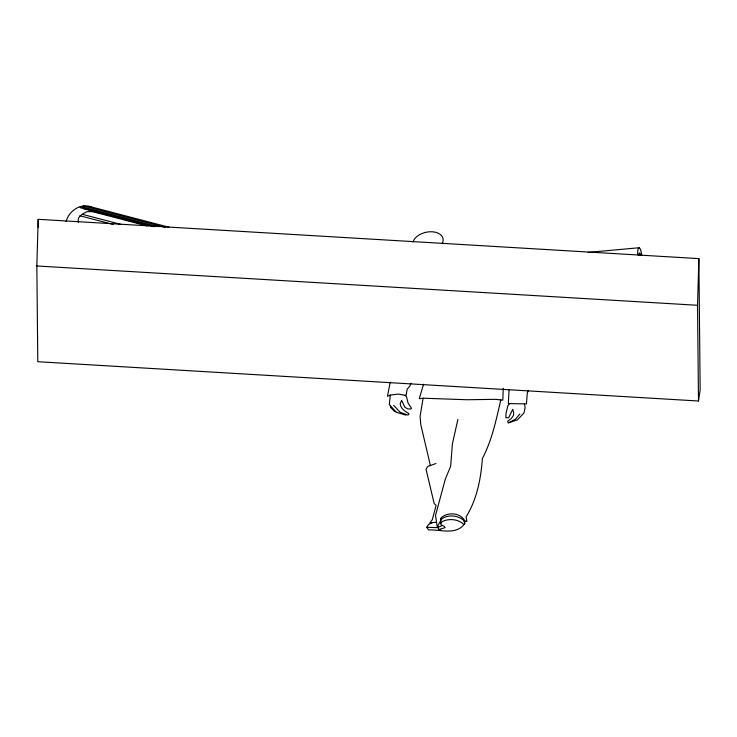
<?xml version="1.0" encoding="UTF-8"?>
<svg xmlns="http://www.w3.org/2000/svg" width="737" height="737" viewBox="0 0 737 737"><rect width="100%" height="100%" fill="white"/><g stroke="black" fill="none" stroke-linecap="round" stroke-linejoin="round"><path stroke-width="1.11" d="M464.771 523.574L464.835 521.013C460.561 512.427 446.972 511.579 440.625 518.332L440.919 524.615L444.31 526.347L445.12 527.646L438.626 529.553L438.027 525.426L441.555 518.995C448.022 514.251 457.511 515.292 463.61 520.165L464.771 523.574C456.166 535.652 440.79 529.359 428.556 529.931L426.741 527.305L428.483 524.477L432.905 522.478L436.562 522.376M36.85 265.974L38.167 219.313L698.869 258.613L700.15 389.845L698.483 401.011L37.79 361.71L36.85 265.974L697.543 305.284L698.483 401.011M697.543 305.284L698.869 258.613M503.27 388.242L502.791 400.154L495.504 399.334L467.138 399.749L423.093 398.201L419.252 398.717L423.563 384.235M410.979 383.24L409.79 386.28L407.211 389.035L406.059 395.447L398.302 394.074L390.288 395.087L389.302 404.558L396.239 412.213L405.525 415.051L406.29 414.581L407.764 415.069L408.878 414.507L408.814 413.485C405.037 411.467 400.744 408.602 400.191 403.987L401.591 400.338L404.788 407.128L407.533 408.851L410.601 409.007L411.587 408.445L408.031 402.964L406.594 397.022L405.157 395.29M423.093 398.201L420.09 416.387L420.781 424.604L430.39 465.535M390.223 382.107L387.45 396.331L390.288 395.087M500.801 399.924C496.194 419.841 492.012 440.219 482.385 458.478C480.902 478.829 476.996 499.161 466.134 516.84L466.889 521.492L464.835 521.013M457.889 419.408L452.389 443.987L450.657 466.254L445.323 479.133L435.53 515.347L437.188 526.66L438.497 527.102L442.375 525.582M528.291 390.37L527.277 393.282L526.458 403.913L508.318 403.59L509.092 389.505M66.09 221.653C68.707 210.874 80.803 202.758 91.646 207.005L169.215 227.291M146.82 225.844L92.521 211.648L86.948 211.648C82.774 213.914 76.685 216.438 78.371 222.454M80.508 206.6L80.121 207.06L81.042 208.092L83.401 208.156L154.503 226.747M519.889 413.991L515.522 419.15L508.244 423.01L507.618 421.223L511.34 418.487L513.505 415.309L513.68 412.619L512.777 409.293L508.641 417.759L505.831 417.741L506.079 413.042L507.922 405.58L509.746 403.572M440.615 523.491L442.329 521.492C449.165 518.249 458.35 519.051 463.84 524.495M435.963 463.499L427.69 466.512L426.032 469.257L434.167 503.537L436.101 505.407L432.306 519.705L429.745 522.92L432.905 522.478M588.071 252.413L639.2 247.733M426.741 527.305L438.275 527.683M508.843 422.697L517.411 419.887L523.952 413.024L525.14 407.432L524.376 403.83M89.536 206.959L91.646 207.005M83.309 205.936L165.245 227.355M80.748 206.544L157.174 226.526M83.263 208.672L86.579 209.538M92.116 210.985L95.441 211.86M97.662 212.44L100.978 213.306M103.198 213.887L106.515 214.753M114.272 216.779L117.598 217.645M123.134 219.101L126.46 219.967M128.671 220.547L131.997 221.413M134.208 221.994L137.533 222.86M145.281 224.886L148.607 225.752M82.489 214.356L121.365 224.518M79.9 215.766L113.129 224.453M438.626 529.553L441.214 530.373M92.521 211.648L83.401 208.156M395.815 411.753L394.59 411.338L390.573 407.34L390.463 405.829M406.29 414.581L400.007 412.13L393.641 405.313M38.167 219.313L38.25 227.365M638.841 255.509A5.076 1.05 84.8 0 1 639.532 252.948A5.076 1.05 84.8 0 1 640.674 255.518M413.042 242.003A15.413 9.83 -12.7 0 1 432.075 231.768A15.413 9.83 -12.7 0 1 442.172 243.569M637.634 254.716A10.364 2.137 84.8 0 1 639.099 247.715A10.364 2.137 84.8 0 1 641.77 255.149"/></g></svg>
